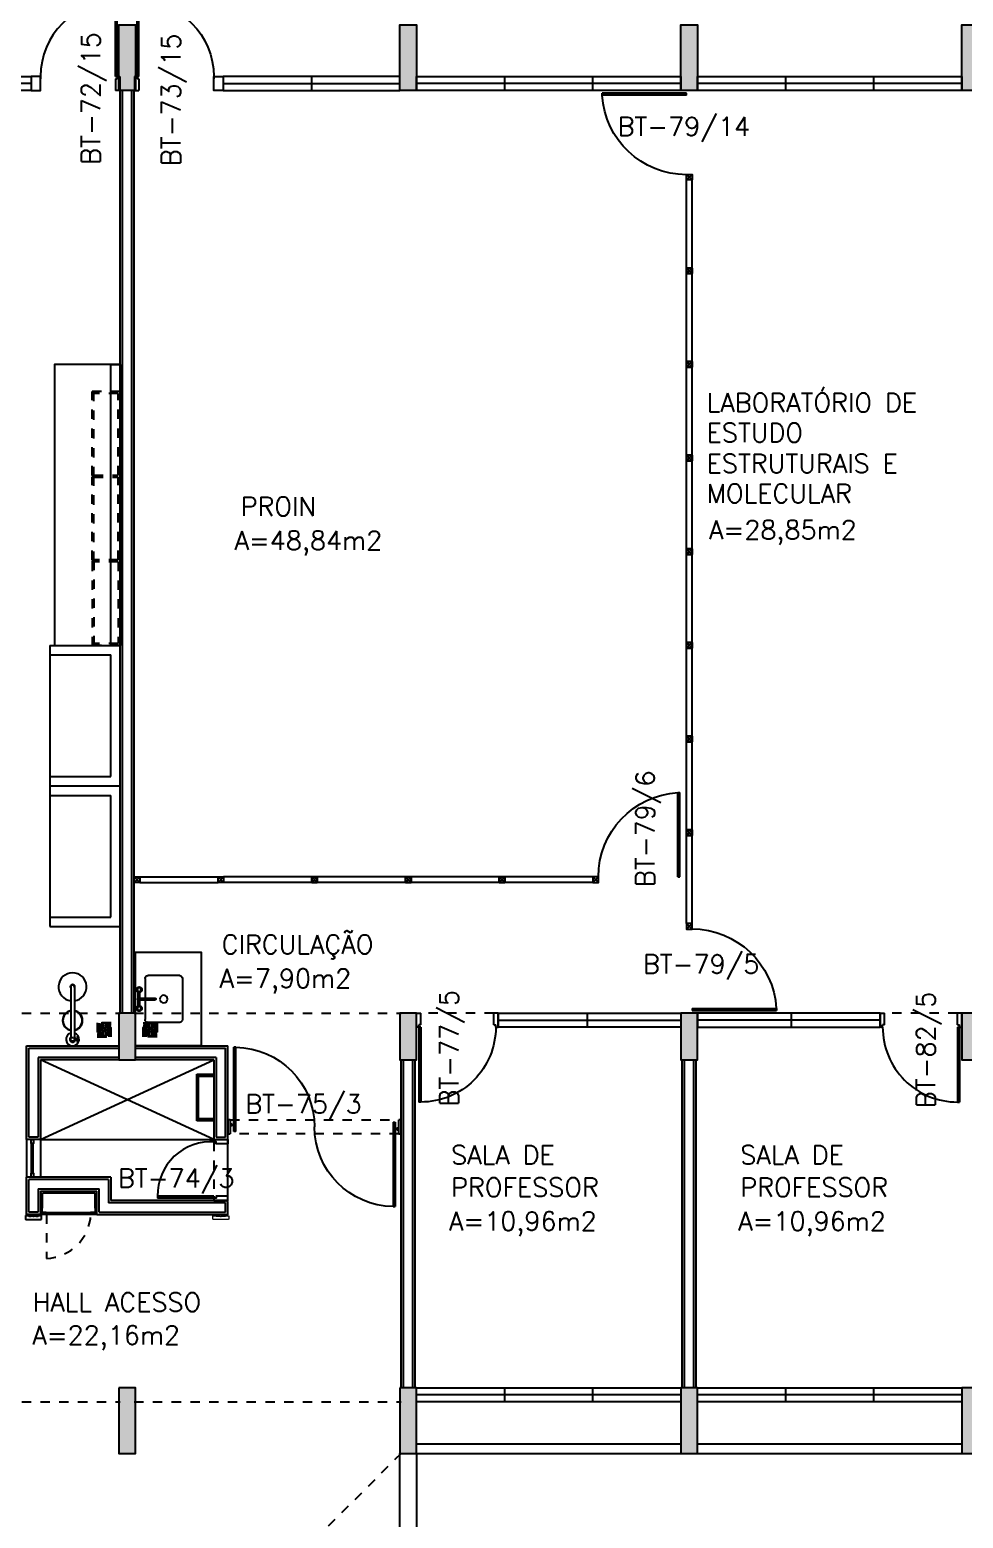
# Model space of a CAD drawing. Header units: metres. Extents: x -31 to 130, y -13 to 69.
# Drawn here: x 71.16 to 81.12, y 28.93 to 44.82 of the extents above; entities that cross this region are included whole.
import ezdxf

# ---------------------------------------------------------------- set-up
doc = ezdxf.new("R2010")
doc.units = ezdxf.units.M
doc.header["$LTSCALE"] = 0.002
doc.header["$MEASUREMENT"] = 0
doc.linetypes.add('HIDDEN', pattern=[9.525, 6.35, -3.175])
doc.linetypes.add('HIDDEN2', pattern=[4.7625, 3.175, -1.5875])
doc.layers.get('0').update_dxf_attribs({"linetype": 'CONTINUOUS'})
for name, color, linetype in [('A-WC', 2, 'CONTINUOUS'), ('ar-alv', 2, 'CONTINUOUS'), ('ar-armarioproj', 1, 'HIDDEN'), ('ar-banc', 1, 'CONTINUOUS'), ('ar-cal', 2, 'CONTINUOUS'), ('ar-cap', 1, 'CONTINUOUS'), ('ar-castelo', 2, 'CONTINUOUS'), ('ar-div1', 3, 'CONTINUOUS'), ('ar-esq', 2, 'CONTINUOUS'), ('ar-estc', 1, 'CONTINUOUS'), ('AR-LAY-OUT-EQUIPAMENTOS', 1, 'CONTINUOUS'), ('ar-piso', 1, 'CONTINUOUS'), ('ar-porta', 1, 'CONTINUOUS'), ('ar-proj', 1, 'HIDDEN'), ('ar-ralo', 1, 'CONTINUOUS'), ('ar-reboco', 2, 'CONTINUOUS'), ('ar-shaft', 2, 'CONTINUOUS'), ('ar-wc', 2, 'CONTINUOUS'), ('ar-xis', 1, 'CONTINUOUS'), ('banc', 1, 'CONTINUOUS'), ('cap01', 2, 'CONTINUOUS'), ('cap02', 1, 'CONTINUOUS'), ('COZ1', 1, 'CONTINUOUS'), ('DET-PIVO', 2, 'CONTINUOUS'), ('div1', 2, 'CONTINUOUS'), ('div2', 1, 'CONTINUOUS'), ('ENDEREÇO', 2, 'CONTINUOUS'), ('esq-01', 1, 'CONTINUOUS'), ('esq-02', 1, 'CONTINUOUS'), ('esq4', 1, 'CONTINUOUS'), ('estc-01', 3, 'CONTINUOUS'), ('h-estc', 3, 'CONTINUOUS'), ('h-jardim', 1, 'CONTINUOUS'), ('mob-aud1', 1, 'CONTINUOUS'), ('PROJ-MARCO', 1, 'HIDDEN'), ('ptm', 2, 'CONTINUOUS'), ('ptm1', 1, 'CONTINUOUS'), ('ralo', 1, 'HIDDEN2'), ('shaft1', 2, 'CONTINUOUS'), ('TEXTO', 2, 'CONTINUOUS'), ('TRNR1', 1, 'CONTINUOUS'), ('ÁREA', 2, 'CONTINUOUS')]:
    doc.layers.add(name, color=color, linetype=linetype)
doc.styles.add('UNB-100', font='simplex.shx', dxfattribs={"height": 0.2})
doc.styles.add('UNB1-100', font='simplex.shx', dxfattribs={"height": 0.2})

# ---------------------------------------------------------------- blocks, each defined once
blk = doc.blocks.new('plr01-01p')
at = {"layer": 'h-estc'}
blk.add_hatch(color=3, dxfattribs=at).paths.add_polyline_path([(0.09, 0.075), (-0.09, 0.075), (-0.09, -0.625), (0.09, -0.625)])
at = {"layer": 'estc-01', "color": 3}
blk.add_lwpolyline([(-0.09, 0.075), (-0.09, -0.625), (0.09, -0.625), (0.09, 0.075)], close=True, dxfattribs=at)
blk = doc.blocks.new('esq02-01p')
at = {"layer": 'esq-01'}
for p, q in [((2.91, 0), (0.09, 0)), ((1.03, -0.075), (1.03, 0.075)), ((1.97, -0.075), (1.97, 0.075))]:
    blk.add_line(p, q, dxfattribs=at)
at = {"layer": 'esq-02'}
blk.add_lwpolyline([(2.91, -0.075), (0.09, -0.075), (0.09, 0.075), (2.91, 0.075)], close=True, dxfattribs=at)
blk = doc.blocks.new('esq15-01p')
at = {"layer": 'esq-01'}
for p, q in [((2.91, 0), (0.09, 0)), ((1.03, -0.075), (1.03, 0.075)), ((1.97, -0.075), (1.97, 0.075))]:
    blk.add_line(p, q, dxfattribs=at)
at = {"layer": 'esq-02'}
blk.add_lwpolyline([(2.91, -0.075), (0.09, -0.075), (0.09, 0.075), (2.91, 0.075)], close=True, dxfattribs=at)
blk = doc.blocks.new('sh-01p')
at = {"layer": 'ar-alv'}
for p, q in [((-1.05, 0.05), (-0.09, 0.05)), ((-1.05, -0.9), (-1.05, 0.05)), ((0.09, 0.05), (1.05, 0.05)), ((1.05, -0.9), (1.05, 0.05)), ((-0.95, -0.05), (-0.95, -0.9)), ((-0.09, -0.05), (-0.95, -0.05)), ((0.95, -0.05), (0.09, -0.05)), ((0.95, -0.05), (0.95, -0.9)), ((-0.95, -0.9), (-1.05, -0.9)), ((0.95, -0.9), (1.05, -0.9)), ((-1.05, -1.7), (-1.05, -1.35)), ((-0.2, -1.35), (-1.05, -1.35)), ((-0.2, -1.35), (-0.2, -1.6)), ((-0.95, -1.45), (-0.3, -1.45)), ((-0.95, -1.45), (-0.95, -1.7)), ((-0.3, -1.7), (-0.3, -1.45)), ((-0.95, -1.7), (-1.05, -1.7)), ((-0.3, -1.7), (1.05, -1.7)), ((1.05, -1.6), (-0.2, -1.6)), ((1.05, -1.7), (1.05, -1.6))]:
    blk.add_line(p, q, dxfattribs=at)
at = {"layer": 'ar-proj'}
for p, q in [((0.925, -0.95), (0.925, -1.53)), ((1.075, -1.53), (1.075, -0.97))]:
    blk.add_line(p, q, dxfattribs=at)
at = {"layer": 'ar-proj', "ltscale": 0.01}
blk.add_line((-0.861, -1.725), (-0.861, -2.195), dxfattribs=at)
blk.add_arc((-0.882, -1.699), 0.496, 272.4338, 357.0427, dxfattribs=at)
at = {"layer": 'ar-reboco'}
for p, q in [((-1.075, 0.075), (-0.09, 0.075)), ((-1.075, -0.925), (-1.075, 0.075)), ((0.09, 0.075), (1.075, 0.075)), ((1.075, -0.925), (1.075, 0.075)), ((-0.09, -0.075), (-0.925, -0.075)), ((0.925, -0.075), (0.09, -0.075)), ((0.925, -0.075), (0.925, -0.925)), ((-0.925, -0.925), (-1.075, -0.925)), ((0.925, -0.925), (1.075, -0.925)), ((1.075, -1.575), (1.075, -0.925)), ((-1.075, -1.725), (-1.075, -1.325)), ((-0.175, -1.325), (-1.075, -1.325)), ((-0.175, -1.325), (-0.175, -1.575)), ((-0.925, -1.475), (-0.325, -1.475)), ((-0.925, -1.475), (-0.925, -1.725)), ((-0.325, -1.725), (-0.325, -1.475)), ((1.075, -1.575), (-0.175, -1.575)), ((1.075, -1.725), (1.075, -1.588)), ((-0.925, -1.725), (-1.075, -1.725)), ((-0.325, -1.725), (1.075, -1.725))]:
    blk.add_line(p, q, dxfattribs=at)
blk.add_lwpolyline([(-0.925, -0.075), (-0.925, -0.925)], dxfattribs=at)
at = {"layer": 'ar-xis'}
for p, q in [((-0.925, -0.925), (0.925, -0.075)), ((0.925, -0.925), (-0.925, -0.075))]:
    blk.add_line(p, q, dxfattribs=at)
at = {"layer": 'esq-01'}
for p, q in [((-1.05, -1.743), (-1.026, -1.743)), ((-0.975, -1.743), (-0.95, -1.743))]:
    blk.add_line(p, q, dxfattribs=at)
at = {"layer": 'esq-01', "lineweight": 15}
blk.add_line((-0.925, -1.714), (-0.925, -1.716), dxfattribs=at)
at = {"layer": 'esq-01', "flags": 128}
blk.add_lwpolyline([(-0.92, -1.778, 0.414214), (-0.915, -1.773), (-0.915, -1.743, 0.414214), (-0.92, -1.738), (-0.95, -1.738), (-0.95, -1.743), (-0.998, -1.743), (-0.998, -1.748), (-1.003, -1.748), (-1.003, -1.743), (-1.05, -1.743), (-1.05, -1.738), (-1.08, -1.738), (-1.08, -1.738, 0.414214), (-1.085, -1.743), (-1.085, -1.773, 0.414214), (-1.08, -1.778)], format="xyb", close=True, dxfattribs=at)
at = {"layer": 'esq-01', "lineweight": 15, "flags": 128}
for points in [[(-0.925, -1.655), (-0.925, -1.725), (-0.904, -1.725), (-0.904, -1.655)], [(-0.346, -1.655), (-0.346, -1.725), (-0.325, -1.725), (-0.325, -1.655)]]:
    blk.add_lwpolyline(points, close=True, dxfattribs=at)
blk.add_lwpolyline([(0.92, -1.778, -0.414214), (0.915, -1.773), (0.915, -1.743, -0.414214), (0.92, -1.738), (0.95, -1.738), (0.95, -1.743), (0.997, -1.743), (0.997, -1.748), (1.002, -1.748), (1.002, -1.743), (1.05, -1.743), (1.05, -1.738), (1.08, -1.738), (1.08, -1.738, -0.414214), (1.085, -1.743), (1.085, -1.773, -0.414214), (1.08, -1.778)], format="xyb", close=True, dxfattribs=at)
at = {"layer": 'esq4'}
for p, q in [((-1.075, -0.925), (-1.075, -1.325)), ((-0.925, -0.925), (-0.925, -1.325)), ((-0.95, -1.743), (-0.95, -1.725)), ((-0.925, -1.738), (-0.938, -1.738)), ((-0.936, -1.727), (-0.936, -1.736)), ((-0.936, -1.736), (-0.925, -1.736)), ((-0.925, -1.736), (-0.925, -1.738)), ((0.925, -1.736), (0.925, -1.738)), ((0.936, -1.736), (0.925, -1.736)), ((0.936, -1.727), (0.936, -1.736)), ((1.064, -1.727), (1.064, -1.736)), ((1.064, -1.736), (1.075, -1.736)), ((1.075, -1.736), (1.075, -1.738))]:
    blk.add_line(p, q, dxfattribs=at)
at = {"layer": 'esq4', "lineweight": 15, "ltscale": 0.0002}
for p, q in [((-1.025, -1.284), (-1.025, -0.961)), ((-1, -1.284), (-1, -0.961)), ((-0.863, -1.7), (-0.387, -1.7)), ((-0.863, -1.725), (-0.387, -1.725))]:
    blk.add_line(p, q, dxfattribs=at)
at = {"layer": 'esq4', "lineweight": 5}
for p, q in [((-0.925, -1.727), (-0.936, -1.727)), ((-0.925, -1.725), (-0.925, -1.727)), ((0.925, -1.725), (0.925, -1.727)), ((0.925, -1.727), (0.936, -1.727)), ((1.075, -1.727), (1.064, -1.727)), ((1.075, -1.725), (1.075, -1.727))]:
    blk.add_line(p, q, dxfattribs=at)
at = {"layer": 'esq4', "linetype": 'Continuous', "lineweight": 5}
for points in [[(1.075, -1.575), (1.062, -1.575), (1.062, -1.588), (1.075, -1.588), (1.075, -1.586), (1.064, -1.586), (1.064, -1.577), (1.075, -1.577)], [(-1.075, -1.738), (-1.05, -1.738), (-1.05, -1.725), (-1.075, -1.725), (-1.075, -1.727), (-1.064, -1.727), (-1.064, -1.736), (-1.075, -1.736)]]:
    blk.add_lwpolyline(points, close=True, dxfattribs=at)
at = {"layer": 'ptm'}
for p, q in [((0.925, -1.53), (0.325, -1.53)), ((0.325, -1.53), (0.325, -1.55)), ((0.925, -1.55), (0.325, -1.55)), ((0.925, -1.53), (0.925, -1.55))]:
    blk.add_line(p, q, dxfattribs=at)
for points in [[(0.925, -0.925), (1.075, -0.925), (1.075, -0.97), (0.95, -0.97), (0.95, -0.95), (0.925, -0.95), (0.925, -0.925)], [(0.925, -1.575), (1.075, -1.575), (1.075, -1.53), (0.95, -1.53), (0.95, -1.55), (0.925, -1.55), (0.925, -1.575)]]:
    blk.add_lwpolyline(points, dxfattribs=at)
at = {"layer": 'ptm1'}
blk.add_arc((0.894, -1.517), 0.569, 85.5635, 181.3143, dxfattribs=at)
at = {"layer": 'shaft1'}
for p, q in [((0.743, -0.724), (0.743, -0.226)), ((0.743, -0.226), (0.925, -0.226)), ((0.743, -0.247), (0.925, -0.247)), ((0.763, -0.705), (0.763, -0.247)), ((0.926, -0.705), (0.743, -0.705)), ((0.925, -0.726), (0.743, -0.726)), ((-0.925, -0.925), (0.925, -0.925)), ((-1.012, -0.966), (-1.012, -1.284)), ((-0.904, -1.658), (-0.904, -1.495)), ((-0.896, -1.495), (-0.346, -1.495)), ((-0.346, -1.495), (-0.346, -1.657)), ((-0.387, -1.712), (-0.863, -1.712))]:
    blk.add_line(p, q, dxfattribs=at)
for points in [[(-1.025, -0.925), (-1, -0.925), (-1, -0.966), (-1.025, -0.966)], [(-1.025, -1.284), (-1, -1.284), (-1, -1.325), (-1.025, -1.325)], [(-0.863, -1.7), (-0.863, -1.725), (-0.904, -1.725), (-0.904, -1.7)], [(-0.346, -1.7), (-0.346, -1.725), (-0.387, -1.725), (-0.387, -1.7)]]:
    blk.add_lwpolyline(points, close=True, dxfattribs=at)
blk = doc.blocks.new('plr02-01p')
at = {"layer": 'h-estc'}
blk.add_hatch(color=3, dxfattribs=at).paths.add_polyline_path([(0.09, 0.075), (-0.09, 0.075), (-0.09, -0.425), (0.09, -0.425)])
at = {"layer": 'estc-01', "color": 3}
blk.add_lwpolyline([(-0.09, 0.075), (-0.09, -0.425), (0.09, -0.425), (0.09, 0.075)], close=True, dxfattribs=at)
blk = doc.blocks.new('pm-80-01p')
at = {"layer": 'ptm'}
for p, q in [((0.105, 0.075), (0.105, 0.875)), ((0.125, 0.875), (0.105, 0.875)), ((0.125, 0.075), (0.125, 0.875)), ((0.105, 0.075), (0.08, 0.075)), ((0.08, 0.075), (0.08, -0.075)), ((0.125, 0.075), (0.105, 0.075)), ((0.105, 0.075), (0.105, 0.05)), ((0.125, 0.05), (0.105, 0.05)), ((0.125, 0.05), (0.125, -0.075)), ((0.905, 0.05), (0.905, -0.075)), ((0.905, 0.05), (0.925, 0.05)), ((0.925, 0.075), (0.95, 0.075)), ((0.925, 0.075), (0.925, 0.05)), ((0.95, 0.075), (0.95, -0.075)), ((0.08, -0.075), (0.125, -0.075)), ((0.95, -0.075), (0.905, -0.075))]:
    blk.add_line(p, q, dxfattribs=at)
at = {"layer": 'ptm', "color": 1}
blk.add_arc((0.125, 0.075), 0.8, 360, 90, dxfattribs=at)
blk = doc.blocks.new('esq16-01p')
at = {"layer": 'esq-01'}
for p, q in [((2.025, 0), (0.075, 0)), ((1.075, 0.075), (1.075, -0.075)), ((2.025, 0.075), (2.025, -0.075))]:
    blk.add_line(p, q, dxfattribs=at)
at = {"layer": 'esq-02'}
blk.add_lwpolyline([(2.025, 0.075), (0.075, 0.075), (0.075, -0.075), (2.025, -0.075)], close=True, dxfattribs=at)
at = {"rotation": 180}
blk.add_blockref('pm-80-01p', (2.975, 0), dxfattribs=at)
blk = doc.blocks.new('esq04-01p')
at = {"layer": 'esq-01'}
blk.add_line((1.975, 0), (0.09, 0), dxfattribs=at)
at = {"layer": 'esq-02'}
blk.add_line((1.0325, 0.075), (1.0325, -0.075), dxfattribs=at)
for points in [[(1.975, -0.075), (0.09, -0.075), (0.09, 0.075), (1.975, 0.075), (1.975, -0.075)], [(2.075, 0.075), (1.975, 0.075), (1.975, -0.075), (2.075, -0.075)]]:
    blk.add_lwpolyline(points, close=True, dxfattribs=at)
at = {"layer": 'ptm'}
for p, q in [((2.875, 0.075), (2.875, 0.875)), ((2.875, 0.875), (2.895, 0.875)), ((2.895, 0.075), (2.895, 0.875)), ((2.075, 0.075), (2.05, 0.075)), ((2.075, 0.075), (2.075, 0.05)), ((2.875, 0.075), (2.895, 0.075)), ((2.875, 0.05), (2.875, -0.075)), ((2.875, 0.05), (2.895, 0.05)), ((2.895, 0.075), (2.92, 0.075)), ((2.895, 0.075), (2.895, 0.05)), ((2.92, 0.075), (2.92, -0.075)), ((2.92, -0.075), (2.875, -0.075))]:
    blk.add_line(p, q, dxfattribs=at)
at = {"layer": 'ptm', "color": 1}
blk.add_arc((2.875, 0.075), 0.8, 90, 180, dxfattribs=at)
blk = doc.blocks.new('cp-01p')
at = {"layer": 'cap01'}
for p, q in [((-0.75, 0.75), (-0.75, 0.65)), ((-0.75, 0.75), (0, 0.75)), ((-0.75, 0.65), (-0.1, 0.65)), ((-0.725, 0.75), (0, 0.75)), ((-0.1, -0.65), (-0.1, 0.65)), ((0, -0.75), (0, 0.75)), ((-0.75, -0.65), (-0.1, -0.65)), ((-0.75, -0.65), (-0.75, -0.75)), ((-0.75, -0.75), (0, -0.75))]:
    blk.add_line(p, q, dxfattribs=at)
at = {"layer": 'cap02'}
blk.add_line((-0.75, 0.65), (-0.75, -0.65), dxfattribs=at)
blk = doc.blocks.new('bnc-15p')
at = {"layer": 'banc', "color": 1}
blk.add_lwpolyline([(-1.5, 0), (1.5, 0), (1.5, 0.7), (-1.5, 0.7)], close=True, dxfattribs=at)
blk = doc.blocks.new('div-06p')
at = {"layer": 'div1'}
for p, q in [((0.03, 0.03), (0.97, 0.03)), ((0.03, -0.03), (0.97, -0.03))]:
    blk.add_line(p, q, dxfattribs=at)
for points in [[(0.03, -0.03), (-0.03, -0.03), (-0.03, 0.03), (0.03, 0.03)], [(0.97, -0.03), (1.03, -0.03), (1.03, 0.03), (0.97, 0.03)]]:
    blk.add_lwpolyline(points, close=True, dxfattribs=at)
at = {"layer": 'div2'}
for p, q in [((-0.03, -0.03), (0.03, 0.03)), ((-0.03, 0.03), (0.03, -0.03)), ((1.03, 0.03), (0.97, -0.03)), ((1.03, -0.03), (0.97, 0.03))]:
    blk.add_line(p, q, dxfattribs=at)
blk = doc.blocks.new('pm-90-03p')
at = {"layer": 'ptm'}
for p, q in [((0.105, 0.075), (0.105, 0.975)), ((0.125, 0.975), (0.105, 0.975)), ((0.125, 0.075), (0.125, 0.975)), ((0.125, 0.075), (0.105, 0.075)), ((0.125, 0.075), (0.105, 0.075))]:
    blk.add_line(p, q, dxfattribs=at)
at = {"layer": 'ptm', "color": 1}
blk.add_arc((0.073, 0.074), 0.902, 0.054, 86.687, dxfattribs=at)
blk = doc.blocks.new('div-02p')
at = {"layer": 'div1'}
for p, q in [((0.03, 0.03), (0.865, 0.03)), ((0.03, -0.03), (0.865, -0.03))]:
    blk.add_line(p, q, dxfattribs=at)
blk.add_lwpolyline([(0.03, -0.03), (-0.03, -0.03), (-0.03, 0.03), (0.03, 0.03)], close=True, dxfattribs=at)
at = {"layer": 'div2'}
for p, q in [((-0.03, -0.03), (0.03, 0.03)), ((-0.03, 0.03), (0.03, -0.03))]:
    blk.add_line(p, q, dxfattribs=at)
blk = doc.blocks.new('pm-dp90-01p')
at = {"layer": 'DET-PIVO'}
for centre in [(-0.85, 0), (0.85, 0)]:
    blk.add_circle(centre, 0.005, dxfattribs=at)
at = {"layer": 'PROJ-MARCO'}
for p, q in [((0.9, 0.075), (-0.9, 0.075)), ((-0.9, -0.075), (0.9, -0.075))]:
    blk.add_line(p, q, dxfattribs=at)
at = {"layer": 'ptm'}
for p, q in [((0.84, -0.05), (0.84, 0.85)), ((0.84, 0.85), (0.86, 0.85)), ((0.86, -0.05), (0.86, 0.85)), ((-0.925, -0.075), (-0.925, 0.075)), ((-0.925, 0.075), (-0.9, 0.075)), ((-0.9, -0.075), (-0.9, 0.075)), ((-0.86, 0.05), (-0.86, -0.85)), ((-0.84, 0.05), (-0.86, 0.05)), ((-0.84, 0.05), (-0.84, -0.85)), ((0.88, 0.03), (0.9, 0.03)), ((0.88, 0.01), (0.88, 0.03)), ((0.88, 0.01), (0.9, 0.01)), ((0.9, 0.075), (0.925, 0.075)), ((0.9, 0.075), (0.9, -0.075)), ((0.925, 0.075), (0.925, -0.075)), ((-0.9, -0.075), (-0.925, -0.075)), ((-0.88, -0.01), (-0.9, -0.01)), ((-0.88, -0.03), (-0.9, -0.03)), ((-0.88, -0.01), (-0.88, -0.03)), ((0.84, -0.05), (0.86, -0.05)), ((0.925, -0.075), (0.9, -0.075)), ((-0.84, -0.85), (-0.86, -0.85))]:
    blk.add_line(p, q, dxfattribs=at)
at = {"layer": 'ptm', "color": 1}
for centre, start, end in [((0.85, 0), 90.6743, 180), ((-0.85, 0), 270.6743, 0)]:
    blk.add_arc(centre, 0.85, start, end, dxfattribs=at)
blk = doc.blocks.new('mob-ar3')
at = {"layer": 'ar-armarioproj'}
for p, q in [((-1.3825, 0), (-1.3825, 0.3)), ((-0.49, 0.3), (-1.3825, 0.3)), ((-1.3825, 0.28), (-1.3825, 0.3)), ((-1.3825, 0.28), (-1.3825, 0.3)), ((-0.48, 0.28), (-1.3825, 0.28)), ((-1.3625, 0.02), (-1.3625, 0.28)), ((-0.9325, 0.28), (-0.9325, 0.3)), ((-0.49, 0.3), (-0.4825, 0.3)), ((-0.49, 0.28), (-0.49, 0.02)), ((-0.4825, 0.28), (-0.4825, 0.3)), ((0.425, 0.28), (-0.48, 0.28)), ((-0.4775, 0.3), (-0.47, 0.3)), ((-0.4775, 0.28), (-0.4775, 0.3)), ((0.415, 0.3), (-0.47, 0.3)), ((-0.47, 0.28), (-0.47, 0.02)), ((-0.0275, 0.28), (-0.0275, 0.3)), ((0.415, 0.3), (0.4225, 0.3)), ((0.415, 0.02), (0.415, 0.28)), ((0.4225, 0.28), (0.4225, 0.3)), ((0.425, 0.28), (1.3275, 0.28)), ((0.4275, 0.28), (0.4275, 0.3)), ((0.4275, 0.3), (0.435, 0.3)), ((0.435, 0.3), (1.3075, 0.3)), ((0.435, 0.02), (0.435, 0.28)), ((0.8775, 0.28), (0.8775, 0.3)), ((1.3075, 0.3), (1.3275, 0.3)), ((1.3075, 0.02), (1.3075, 0.28)), ((1.3275, 0), (1.3275, 0.3)), ((-0.49, 0.02), (-1.3625, 0.02)), ((0.415, 0.02), (-0.47, 0.02)), ((0.435, 0.02), (1.3075, 0.02)), ((1.3275, 0), (-1.3825, 0))]:
    blk.add_line(p, q, dxfattribs=at)
blk = doc.blocks.new('CUBAcoz-01P')
at = {"layer": 'COZ1'}
for p, q in [((-0.25, -0.4705), (-0.25, -0.1305)), ((-0.22, -0.1005), (0.22, -0.1005)), ((0.25, -0.4705), (0.25, -0.1305)), ((-0.22, -0.5005), (0.22, -0.5005))]:
    blk.add_line(p, q, dxfattribs=at)
blk.add_circle((0, -0.3005), 0.04, dxfattribs=at)
for centre, start, end in [((-0.22, -0.1305), 90, 180), ((0.22, -0.1305), 0, 90), ((-0.22, -0.4705), 180, 270), ((0.22, -0.4705), 270, 0)]:
    blk.add_arc(centre, 0.03, start, end, dxfattribs=at)
blk = doc.blocks.new('TRNR-01P')
at = {"layer": 'TRNR1'}
for p, q in [((-0.009, 0.083), (-0.009, 0.011)), ((0, 0.009), (0.17, 0.009)), ((0.009, 0.083), (0.009, 0.009)), ((-0.009, -0.011), (-0.009, -0.083)), ((0, -0.009), (0.17, -0.009)), ((0.009, -0.009), (0.009, -0.083))]:
    blk.add_line(p, q, dxfattribs=at)
for centre in [(0, 0.1), (0, -0.1)]:
    blk.add_circle(centre, 0.02, dxfattribs=at)
for centre, radius, start, end in [((0, 0.1), 0.03, 289.4712, 250.5288), ((0, 0), 0.014, 130.0052, 229.9948), ((0, 0), 0.009, 90, 270), ((0.17, 0), 0.009, 270, 90), ((0, -0.1), 0.03, 109.4712, 70.5288)]:
    blk.add_arc(centre, radius, start, end, dxfattribs=at)
blk = doc.blocks.new('bnc-24p')
at = {"layer": 'banc'}
blk.add_lwpolyline([(-0.5, 0), (0.5, 0), (0.5, 0.7), (-0.5, 0.7)], close=True, dxfattribs=at)
for name, p, rotation in [('CUBAcoz-01P', (0, 0), 180), ('TRNR-01P', (0, 0.038), 90)]:
    blk.add_blockref(name, p, dxfattribs=dict(rotation=rotation))
blk = doc.blocks.new('ralo-15cm')
at = {"layer": 'ralo'}
h = blk.add_hatch(dxfattribs=at)
h.set_pattern_fill('DOTS', color=256, scale=0.005, style=0)
h.set_pattern_definition([(0, (-210.436618, -163.386024), (0.00396875, 0.0079375), [0, -0.0079375])])
h.paths.add_polyline_path([(0.07, 0.064, 0.109147), (0.065, 0.07), (0.044, 0.07, 0.234403), (0.037, 0.056, 0.031938), (0.037, 0.054, -0.085518), (0.053, 0.038, 0.304982), (0.07, 0.048)])
h.paths.add_polyline_path([(-0.047, 0.07), (-0.065, 0.07, 0.101422), (-0.07, 0.065), (-0.07, 0.047, 0.322568), (-0.052, 0.04, -0.06492), (-0.04, 0.051, 0.065904), (-0.039, 0.056, 0.253091)])
h.paths.add_polyline_path([(-0.054, -0.037, 0.248259), (-0.07, -0.043), (-0.07, -0.068, 0.039546), (-0.068, -0.07), (-0.044, -0.07, 0.224729), (-0.037, -0.055, 0.030017), (-0.037, -0.053, -0.089405)])
h.paths.add_polyline_path([(0.07, -0.042, 0.270307), (0.052, -0.039, -0.063767), (0.041, -0.051, 0.073161), (0.04, -0.056, 0.228135), (0.047, -0.07), (0.069, -0.07, 0.013274), (0.07, -0.069)])
for p, q in [((-0.047, 0.002), (-0.062, 0.002)), ((-0.027, 0.002), (-0.044, 0.002)), ((-0.021, 0.042), (-0.029, 0.055)), ((-0.009, 0.002), (-0.024, 0.002)), ((-0.011, 0.024), (-0.02, 0.04)), ((-0.003, 0.009), (-0.01, 0.022)), ((0.007, 0.007), (0.014, 0.02)), ((0.015, 0.022), (0.024, 0.037)), ((0.026, 0.039), (0.033, 0.052)), ((-0.026, -0.039), (-0.033, -0.052)), ((-0.015, -0.022), (-0.024, -0.037)), ((-0.007, -0.007), (-0.014, -0.02)), ((0.002, -0.009), (0.01, -0.022)), ((0.009, -0.003), (0.024, -0.003)), ((0.011, -0.024), (0.02, -0.04)), ((0.021, -0.042), (0.029, -0.055)), ((0.027, -0.003), (0.044, -0.003)), ((0.047, -0.003), (0.062, -0.003))]:
    blk.add_line(p, q, dxfattribs=at)
for points in [[(-0.075, -0.075), (0.075, -0.075), (0.075, 0.075), (-0.075, 0.075)], [(-0.07, -0.07), (0.07, -0.07), (0.07, 0.07), (-0.07, 0.07)]]:
    blk.add_lwpolyline(points, close=True, dxfattribs=at)
for radius in [0.065, 0.00337]:
    blk.add_circle((0, 0), radius, dxfattribs=at)
for radius, start, end in [(0.0617, 152.3206, 177.6794), (0.0617, 122.3206, 147.6794), (0.0468, 153.0651, 176.9349), (0.0443, 153.2384, 176.7616), (0.0468, 123.0651, 146.9349), (0.0443, 123.2384, 146.7616), (0.0617, 92.3206, 117.6794), (0.0268, 155.3615, 174.6385), (0.0243, 155.916, 174.084), (0.0268, 125.3615, 144.6385), (0.0468, 93.0651, 116.9349), (0.0443, 93.2384, 116.7616), (0.0243, 125.916, 144.084), (0.0268, 95.3615, 114.6385), (0.0243, 95.916, 114.084), (0.0617, 62.3206, 87.6794), (0.0468, 63.0651, 86.9349), (0.0443, 63.2384, 86.7616), (0.0268, 65.3615, 84.6385), (0.0243, 65.916, 84.084), (0.0243, 35.916, 54.084), (0.0268, 35.3615, 54.6385), (0.0243, 5.916, 24.084), (0.0443, 33.2384, 56.7616), (0.0268, 5.3615, 24.6385), (0.0468, 33.0651, 56.9349), (0.0617, 32.3206, 57.6794), (0.0443, 3.2384, 26.7616), (0.0468, 3.0651, 26.9349), (0.0617, 2.3206, 27.6794), (0.0617, 182.3206, 207.6794), (0.0617, 212.3206, 237.6794), (0.0468, 183.0651, 206.9349), (0.0443, 183.2384, 206.7616), (0.0468, 213.0651, 236.9349), (0.0443, 213.2384, 236.7616), (0.0617, 242.3206, 267.6794), (0.0268, 185.3615, 204.6385), (0.0243, 185.916, 204.084), (0.0268, 215.3615, 234.6385), (0.0468, 243.0651, 266.9349), (0.0243, 215.916, 234.084), (0.0443, 243.2384, 266.7616), (0.0268, 245.3615, 264.6385), (0.0243, 245.916, 264.084), (0.0243, 275.916, 294.084), (0.0268, 275.3615, 294.6385), (0.0443, 273.2384, 296.7616), (0.0468, 273.0651, 296.9349), (0.0617, 272.3206, 297.6794), (0.0243, 305.916, 324.084), (0.0268, 305.3615, 324.6385), (0.0243, 335.916, 354.084), (0.0268, 335.3615, 354.6385), (0.0443, 303.2384, 326.7616), (0.0468, 303.0651, 326.9349), (0.0617, 302.3206, 327.6794), (0.0443, 333.2384, 356.7616), (0.0468, 333.0651, 356.9349), (0.0617, 332.3206, 357.6794)]:
    blk.add_arc((0, 0), radius, start, end, dxfattribs=at)
blk = doc.blocks.new('BOX')
at = {"color": 1}
for p, q in [((-0.057, -0.14), (-0.057, -0.2)), ((-0.053, -0.14), (-0.053, -0.2)), ((-0.03, -0.165), (-0.053, -0.165)), ((-0.03, -0.175), (-0.053, -0.175)), ((-0.02, -0.73), (-0.02, -0.192)), ((0.02, -0.73), (0.02, -0.192))]:
    blk.add_line(p, q, dxfattribs=at)
blk.add_circle((0, -0.17), 0.02, dxfattribs=at)
for centre, radius, start, end in [((0, -0.17), 0.0699, 286.6348, 253.3652), ((-0.055, -0.14), 0.002, 0, 180), ((0, -0.17), 0.03, 311.8103, 228.1897), ((0, -0.371), 0.107, 100.7532, 259.2468), ((0, -0.371), 0.103, 100.7532, 259.2468), ((-0.055, -0.2), 0.002, 180, 0), ((0, -0.371), 0.103, 280.7532, 79.2468), ((0, -0.371), 0.107, 280.7532, 79.2468), ((0, -0.73), 0.15, 97.6623, 82.3377), ((0, -0.73), 0.025, 143.1301, 36.8699), ((0, -0.73), 0.02, 180, 0)]:
    blk.add_arc(centre, radius, start, end, dxfattribs=at)
blk = doc.blocks.new('chuvemerg-p')
at = {"layer": 'A-WC', "color": 1, "xscale": 4.000000000000012, "yscale": 4.000000000000012, "zscale": 4.000000000000012, "rotation": 315.0000000000003}
blk.add_blockref('BOX', (0, 0), dxfattribs=at)
blk = doc.blocks.new('chuveiro-emerg')
at = {"layer": 'AR-LAY-OUT-EQUIPAMENTOS', "xscale": 0.250000000000002, "yscale": 0.250000000000002, "zscale": 0.250000000000002, "rotation": 134.9999999999999}
blk.add_blockref('chuvemerg-p', (-0.1, -0.0075), dxfattribs=at)

msp = doc.modelspace()

# ---------------------------------------------------------------- linework, layer by layer
at = {"layer": 'ar-alv'}
for p, q in [((72.15, 34.325), (72.15, 44.175)), ((72.25, 34.325), (72.25, 44.175)), ((75.15, 30.325), (75.15, 33.825)), ((75.25, 30.325), (75.25, 33.825)), ((78.15, 30.325), (78.15, 33.825)), ((78.25, 30.325), (78.25, 33.825))]:
    msp.add_line(p, q, dxfattribs=at)
at = {"layer": 'ar-cal'}
for p, q in [((75.11, 28.375), (75.11, 29.625)), ((75.29, 29.625), (75.29, 25.875))]:
    msp.add_line(p, q, dxfattribs=at)
at = {"layer": 'ar-castelo'}
msp.add_lwpolyline([(72.125, 38.25), (72.025, 38.25), (72.025, 41.25), (72.125, 41.25)], close=True, dxfattribs=at)
at = {"layer": 'ar-piso'}
for p, q in [((75.29, 29.725), (78.11, 29.725)), ((78.29, 29.725), (81.11, 29.725)), ((75.29, 29.625), (78.11, 29.625)), ((78.29, 29.625), (81.11, 29.625))]:
    msp.add_line(p, q, dxfattribs=at)
at = {"layer": 'ar-proj'}
for p, q in [((69.275, 34.325), (72.125, 34.325)), ((72.275, 34.325), (75.125, 34.325)), ((76.115, 34.325), (75.335, 34.325)), ((81.065, 34.325), (80.285, 34.325)), ((69.275, 30.175), (72.125, 30.175)), ((72.275, 30.175), (75.125, 30.175)), ((75.125, 29.625), (73.275, 27.775))]:
    msp.add_line(p, q, dxfattribs=at)
at = {"layer": 'ar-reboco'}
for p, q in [((72.125, 34.325), (72.125, 44.175)), ((72.275, 34.325), (72.275, 44.175)), ((75.125, 30.325), (75.125, 33.825)), ((75.275, 30.325), (75.275, 33.825)), ((78.125, 30.325), (78.125, 33.825)), ((78.275, 30.325), (78.275, 33.825))]:
    msp.add_line(p, q, dxfattribs=at)

# ---------------------------------------------------------------- block references
at = {"xscale": -1}
for p, rotation in [((78.245, 44.251), 90), ((78.155, 34.249), 270)]:
    msp.add_blockref('pm-90-03p', p, dxfattribs=dict(at, rotation=rotation))
msp.add_blockref('pm-90-03p', (78.205, 35.705), dxfattribs=at)
at = {"layer": 'ar-armarioproj', "xscale": -1, "rotation": 90}
msp.add_blockref('mob-ar3', (72.125, 39.578), dxfattribs=at)
at = {"layer": 'ar-banc', "rotation": 90}
msp.add_blockref('bnc-15p', (72.125, 39.75), dxfattribs=at)
at = {"layer": 'ar-cap', "rotation": 359.9999999999999}
for p in [(72.125, 37.5), (72.125, 36)]:
    msp.add_blockref('cp-01p', p, dxfattribs=at)
at = {"layer": 'ar-div1', "xscale": -1, "rotation": 270}
for p in [(78.2, 42.25), (78.2, 41.25), (78.2, 40.25), (78.2, 39.25), (78.2, 38.25), (78.2, 37.25), (78.2, 36.25), (78.2, 35.25)]:
    msp.add_blockref('div-06p', p, dxfattribs=at)
at = {"layer": 'ar-div1', "xscale": -1}
for p in [(74.2, 35.75), (75.2, 35.75), (76.2, 35.75), (77.2, 35.75)]:
    msp.add_blockref('div-06p', p, dxfattribs=at)
at = {"layer": 'ar-esq'}
for name, p in [('esq04-01p', (69.2, 44.25)), ('esq02-01p', (75.2, 44.25)), ('esq02-01p', (78.2, 44.25)), ('esq16-01p', (78.215, 34.25)), ('esq15-01p', (75.2, 30.25)), ('esq15-01p', (78.2, 30.25))]:
    msp.add_blockref(name, p, dxfattribs=at)
at = {"layer": 'ar-esq', "xscale": -1}
for name, p in [('esq04-01p', (75.2, 44.25)), ('esq16-01p', (78.185, 34.25))]:
    msp.add_blockref(name, p, dxfattribs=at)
at = {"layer": 'ar-estc', "xscale": -1, "rotation": 180}
for p in [(72.2, 44.25), (75.2, 44.25), (78.2, 44.25), (81.2, 44.25)]:
    msp.add_blockref('plr01-01p', p, dxfattribs=at)
at = {"layer": 'ar-estc'}
for p in [(72.2, 34.25), (75.2, 34.25), (78.2, 34.25), (81.2, 34.25)]:
    msp.add_blockref('plr02-01p', p, dxfattribs=at)
at = {"layer": 'ar-estc', "rotation": 359.9999999999997}
for p in [(72.2, 30.25), (75.2, 30.25), (78.2, 30.25), (81.2, 30.25)]:
    msp.add_blockref('plr01-01p', p, dxfattribs=at)
at = {"layer": 'ar-porta', "xscale": -1, "rotation": 179.9999999999998}
msp.add_blockref('pm-dp90-01p', (74.2, 33.11), dxfattribs=at)
at = {"layer": 'ar-ralo'}
msp.add_blockref('ralo-15cm', (71.954, 34.147), dxfattribs=at)
at = {"layer": 'ar-ralo', "xscale": -1}
msp.add_blockref('ralo-15cm', (72.446, 34.147), dxfattribs=at)
at = {"layer": 'ar-shaft', "rotation": 359.9999999999998}
msp.add_blockref('sh-01p', (72.2, 33.9), dxfattribs=at)
at = {"layer": 'ar-wc', "rotation": 90}
msp.add_blockref('chuveiro-emerg', (71.61, 33.975), dxfattribs=at)
at = {"layer": 'h-jardim', "xscale": -1, "rotation": 270}
msp.add_blockref('bnc-24p', (72.29, 34.475), dxfattribs=at)
at = {"layer": 'mob-aud1'}
msp.add_blockref('div-02p', (72.305, 35.75), dxfattribs=at)

# ---------------------------------------------------------------- texts
at = {"layer": 'ENDEREÇO', "style": 'UNB-100'}
for s, p in [('BT-72/15', (71.911, 43.383)), ('BT-73/15', (72.768, 43.369)), ('BT-79/6', (77.83, 35.672)), ('BT-77/5', (75.736, 33.329)), ('BT-82/5', (80.826, 33.311))]:
    msp.add_text(s, height=0.2, rotation=90, dxfattribs=at).set_placement(p)
for s, p in [('BT-79/14', (77.435, 43.692)), ('BT-79/5', (77.706, 34.749)), ('BT-75/3', (73.461, 33.256)), ('BT-74/3', (72.102, 32.464))]:
    msp.add_text(s, height=0.2, dxfattribs=at).set_placement(p)
at = {"layer": 'TEXTO', "style": 'UNB1-100'}
for s, p in [('LABORATÓRIO DE ', (78.386, 40.743)), ('ESTUDO ', (78.386, 40.422)), ('ESTRUTURAIS E', (78.386, 40.093)), ('MOLECULAR', (78.386, 39.773)), ('PROIN', (73.411, 39.634)), ('CIRCULAÇÃO', (73.209, 34.958)), ('SALA DE ', (75.658, 32.711)), ('SALA DE ', (78.745, 32.711)), ('PROFESSOR', (75.658, 32.366)), ('PROFESSOR', (78.745, 32.366)), ('HALL ACESSO', (71.19, 31.139))]:
    msp.add_text(s, height=0.2, dxfattribs=at).set_placement(p)
at = {"layer": 'ÁREA', "style": 'UNB1-100'}
for s, p in [('A=28,85m2', (78.411, 39.385)), ('A=48,84m2', (73.346, 39.272)), ('A=7,90m2', (73.186, 34.596)), ('A=10,96m2', (75.635, 32.004)), ('A=10,96m2', (78.722, 32.004)), ('A=22,16m2', (71.187, 30.787))]:
    msp.add_text(s, height=0.2, dxfattribs=at).set_placement(p)

doc.saveas('drawing.dxf')
